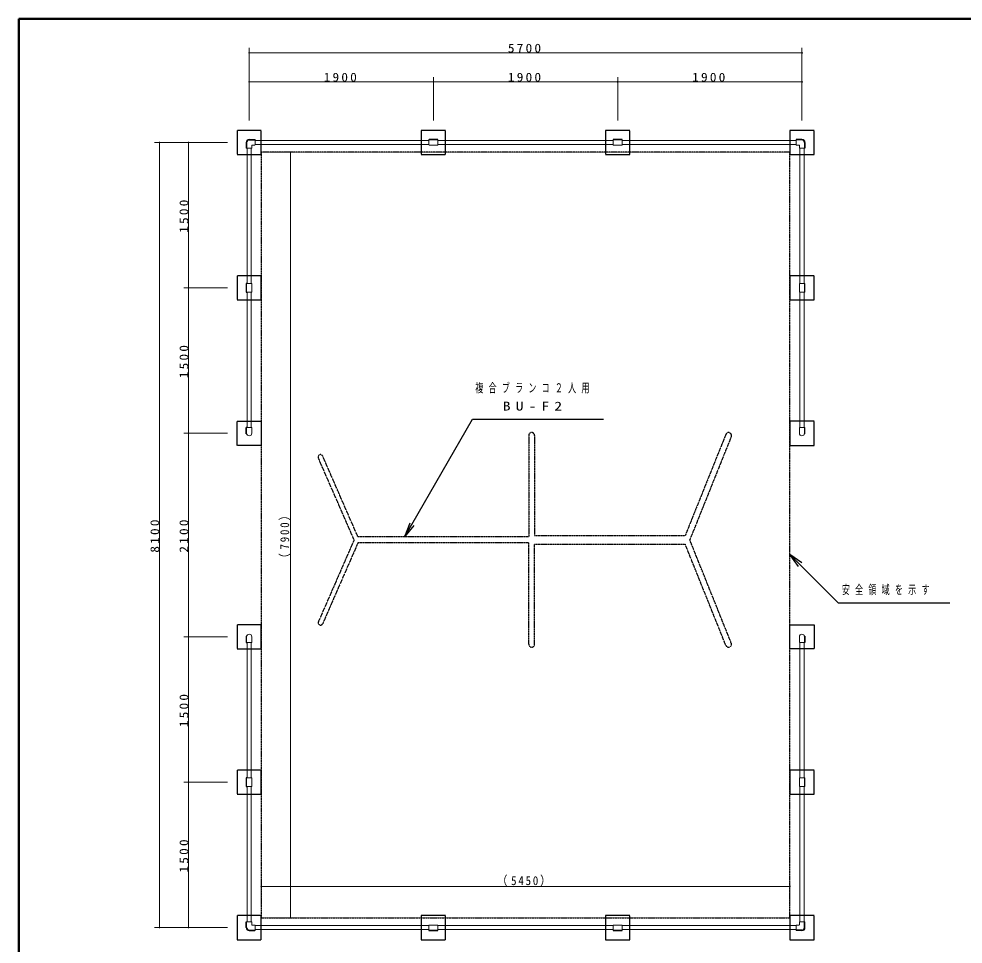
# Model space of a CAD drawing. Units: millimetres at full size. Extents: x -19540 to 0, y -1340 to 13350.
# Drawn here: x -19250 to -9513, y 3804 to 13350 of the extents above; entities that cross this region are included whole.
import ezdxf

# ---------------------------------------------------------------- set-up
doc = ezdxf.new("R2010")
doc.units = ezdxf.units.MM
doc.linetypes.add('USER3', pattern=[8, 3, -1, 1, -1, 1, -1])
doc.linetypes.add('USER4', pattern=[8, 5, -3])
for name, color, linetype, lineweight in [('A3図枠', 7, 'Continuous', 25), ('線', 2, 'Continuous', 25), ('補助', 2, 'Continuous', 13)]:
    doc.layers.add(name, color=color, linetype=linetype, lineweight=lineweight)
doc.styles.add('ＭＳ ゴシック', font='')
doc.styles.get('ＭＳ ゴシック').set_extended_font_data('MS Gothic')

# ---------------------------------------------------------------- blocks, each defined once
blk = doc.blocks.new('dimension_origin')
at = {"color": 0, "linetype": 'Continuous', "lineweight": -2}
blk.add_circle((0, 0), 1.25, dxfattribs=at)

msp = doc.modelspace()

# ---------------------------------------------------------------- linework, layer by layer
at = {"layer": 'A3図枠', "lineweight": 50}
for p, q in [((-19250, 13350), (-19250, 0)), ((0, 13350), (-19250, 13350))]:
    msp.add_line(p, q, dxfattribs=at)
at = {"layer": '線'}
for p, q in [((-16905.5, 12075), (-16905.5, 12017)), ((-16901.5, 12075), (-16901.5, 12015)), ((-16875, 12105.5), (-16817, 12105.5)), ((-16875, 12101.5), (-16815, 12101.5)), ((-14931, 12105.5), (-15019, 12105.5)), ((-13031, 12105.5), (-13119, 12105.5)), ((-11175, 12101.5), (-11235, 12101.5)), ((-11175, 12105.5), (-11233, 12105.5)), ((-11148.5, 12075), (-11148.5, 12015)), ((-11144.5, 12075), (-11144.5, 12017)), ((-16905.5, 10619), (-16905.5, 10531)), ((-11144.5, 10531), (-11144.5, 10619)), ((-16905.5, 9070), (-16905.5, 9133)), ((-16903.5, 9068), (-16900.559, 9068)), ((-11146.5, 9068), (-11149.441, 9068)), ((-11144.5, 9070), (-11144.5, 9133)), ((-16905.5, 6980), (-16905.5, 6917)), ((-16903.5, 6982), (-16900.559, 6982)), ((-11146.5, 6982), (-11149.441, 6982)), ((-11144.5, 6980), (-11144.5, 6917)), ((-16905.5, 5519), (-16905.5, 5431)), ((-11144.5, 5431), (-11144.5, 5519)), ((-16905.5, 3975), (-16905.5, 4033)), ((-16901.5, 3975), (-16901.5, 4035)), ((-11148.5, 3975), (-11148.5, 4035)), ((-11144.5, 3975), (-11144.5, 4033)), ((-16875, 3948.5), (-16815, 3948.5)), ((-16875, 3944.5), (-16817, 3944.5)), ((-15019, 3944.5), (-14931, 3944.5)), ((-13119, 3944.5), (-13031, 3944.5)), ((-11175, 3948.5), (-11235, 3948.5)), ((-11175, 3944.5), (-11233, 3944.5))]:
    msp.add_line(p, q, dxfattribs=at)
at = {"layer": '線', "color": 7, "lineweight": 13}
for p, q in [((-16815, 12103.5), (-16815, 12050.5)), ((-16815, 12096.35), (-15021, 12096.35)), ((-15021, 12103.5), (-15021, 12050.5)), ((-14931, 12101.5), (-15019, 12101.5)), ((-14929, 12103.5), (-14929, 12050.5)), ((-14929, 12096.35), (-13121, 12096.35)), ((-13121, 12103.5), (-13121, 12050.5)), ((-13031, 12101.5), (-13119, 12101.5)), ((-13029, 12103.5), (-13029, 12050.5)), ((-11235, 12096.35), (-13029, 12096.35)), ((-11235, 12103.5), (-11235, 12050.5)), ((-16903.5, 12015), (-16850.5, 12015)), ((-16896.35, 10621), (-16896.35, 12015)), ((-16853.65, 10621), (-16853.65, 12015)), ((-16848.5, 12046.5), (-16848.5, 12017)), ((-16846.5, 12048.5), (-16817, 12048.5)), ((-16815, 12053.65), (-15021, 12053.65)), ((-14931, 12048.5), (-15019, 12048.5)), ((-14929, 12053.65), (-13121, 12053.65)), ((-13031, 12048.5), (-13119, 12048.5)), ((-11235, 12053.65), (-13029, 12053.65)), ((-11203.5, 12048.5), (-11233, 12048.5)), ((-11201.5, 12046.5), (-11201.5, 12017)), ((-11146.5, 12015), (-11199.5, 12015)), ((-11196.35, 10621), (-11196.35, 12015)), ((-11153.65, 10621), (-11153.65, 12015)), ((-16903.5, 10621), (-16850.5, 10621)), ((-16901.5, 10619), (-16901.5, 10531)), ((-16848.5, 10619), (-16848.5, 10531)), ((-11201.5, 10531), (-11201.5, 10619)), ((-11146.5, 10621), (-11199.5, 10621)), ((-11148.5, 10531), (-11148.5, 10619)), ((-16903.5, 10529), (-16850.5, 10529)), ((-16896.35, 9135), (-16896.35, 10529)), ((-16853.65, 9135), (-16853.65, 10529)), ((-11146.5, 10529), (-11199.5, 10529)), ((-11196.35, 9135), (-11196.35, 10529)), ((-11153.65, 9135), (-11153.65, 10529)), ((-16903.5, 9135), (-16850.5, 9135)), ((-16901.5, 9075), (-16901.5, 9135)), ((-16848.5, 9075), (-16848.5, 9133)), ((-11201.5, 9075), (-11201.5, 9133)), ((-11146.5, 9135), (-11199.5, 9135)), ((-11148.5, 9075), (-11148.5, 9135)), ((-16903.5, 6915), (-16850.5, 6915)), ((-16901.5, 6975), (-16901.5, 6915)), ((-16896.35, 6915), (-16896.35, 5521)), ((-16853.65, 6915), (-16853.65, 5521)), ((-16848.5, 6975), (-16848.5, 6917)), ((-11201.5, 6975), (-11201.5, 6917)), ((-11146.5, 6915), (-11199.5, 6915)), ((-11196.35, 6915), (-11196.35, 5521)), ((-11153.65, 6915), (-11153.65, 5521)), ((-11148.5, 6975), (-11148.5, 6915)), ((-16903.5, 5521), (-16850.5, 5521)), ((-16901.5, 5519), (-16901.5, 5431)), ((-16848.5, 5519), (-16848.5, 5431)), ((-11201.5, 5431), (-11201.5, 5519)), ((-11146.5, 5521), (-11199.5, 5521)), ((-11148.5, 5431), (-11148.5, 5519)), ((-16903.5, 5429), (-16850.5, 5429)), ((-16896.35, 5429), (-16896.35, 4035)), ((-16853.65, 5429), (-16853.65, 4035)), ((-11146.5, 5429), (-11199.5, 5429)), ((-11196.35, 5429), (-11196.35, 4035)), ((-11153.65, 5429), (-11153.65, 4035)), ((-16903.5, 4035), (-16850.5, 4035)), ((-16848.5, 4003.5), (-16848.5, 4033)), ((-16846.5, 4001.5), (-16817, 4001.5)), ((-16815, 3946.5), (-16815, 3999.5)), ((-16815, 3996.35), (-15021, 3996.35)), ((-15021, 3946.5), (-15021, 3999.5)), ((-15019, 4001.5), (-14931, 4001.5)), ((-14929, 3946.5), (-14929, 3999.5)), ((-14929, 3996.35), (-13121, 3996.35)), ((-13121, 3946.5), (-13121, 3999.5)), ((-13119, 4001.5), (-13031, 4001.5)), ((-13029, 3946.5), (-13029, 3999.5)), ((-11235, 3996.35), (-13029, 3996.35)), ((-11235, 3946.5), (-11235, 3999.5)), ((-11203.5, 4001.5), (-11233, 4001.5)), ((-11201.5, 4003.5), (-11201.5, 4033)), ((-11146.5, 4035), (-11199.5, 4035)), ((-16815, 3953.65), (-15021, 3953.65)), ((-15019, 3948.5), (-14931, 3948.5)), ((-14929, 3953.65), (-13121, 3953.65)), ((-13119, 3948.5), (-13031, 3948.5)), ((-11235, 3953.65), (-13029, 3953.65))]:
    msp.add_line(p, q, dxfattribs=at)
at = {"layer": '線', "linetype": 'USER3'}
for p, q in [((-11960.137, 9062.933), (-12379.113, 8019.55)), ((-13992.75, 9051.661), (-13992.75, 8005.25)), ((-13932.25, 9051.661), (-13932.25, 8019.55)), ((-11903.995, 9040.388), (-12331.806, 7975)), ((-15793.209, 7975), (-16161.872, 8820.286)), ((-15753.381, 8005.25), (-16117.324, 8839.714)), ((-13992.75, 8005.25), (-15753.381, 8005.25)), ((-13932.25, 8019.55), (-12379.113, 8019.55)), ((-15793.209, 7975), (-16161.872, 7129.714)), ((-15753.381, 7944.75), (-16117.324, 7110.286)), ((-13992.75, 7944.75), (-15753.381, 7944.75)), ((-13992.75, 6898.339), (-13992.75, 7944.75)), ((-13932.25, 6898.339), (-13932.25, 7930.45)), ((-13932.25, 7930.45), (-12379.113, 7930.45)), ((-11960.137, 6887.067), (-12379.113, 7930.45)), ((-11903.995, 6909.612), (-12331.806, 7975))]:
    msp.add_line(p, q, dxfattribs=at)
at = {"layer": '線', "color": 4, "linetype": 'USER4'}
for points in [[(-17000, 11950), (-16750, 11950), (-16750, 12200), (-17000, 12200)], [(-15100, 11950), (-14850, 11950), (-14850, 12200), (-15100, 12200)], [(-13200, 11950), (-12950, 11950), (-12950, 12200), (-13200, 12200)], [(-11300, 11950), (-11050, 11950), (-11050, 12200), (-11300, 12200)], [(-17000, 10450), (-16750, 10450), (-16750, 10700), (-17000, 10700)], [(-11300, 10450), (-11050, 10450), (-11050, 10700), (-11300, 10700)], [(-17000, 9200), (-16750, 9200), (-16750, 8950), (-17000, 8950)], [(-11300, 8950), (-11050, 8950), (-11050, 9200), (-11300, 9200)], [(-17000, 6850), (-16750, 6850), (-16750, 7100), (-17000, 7100)], [(-11300, 7100), (-11050, 7100), (-11050, 6850), (-11300, 6850)], [(-17000, 5350), (-16750, 5350), (-16750, 5600), (-17000, 5600)], [(-11300, 5350), (-11050, 5350), (-11050, 5600), (-11300, 5600)], [(-17000, 3850), (-16750, 3850), (-16750, 4100), (-17000, 4100)], [(-15100, 3850), (-14850, 3850), (-14850, 4100), (-15100, 4100)], [(-13200, 3850), (-12950, 3850), (-12950, 4100), (-13200, 4100)], [(-11300, 3850), (-11050, 3850), (-11050, 4100), (-11300, 4100)]]:
    msp.add_lwpolyline(points, close=True, dxfattribs=at)
at = {"layer": '線', "linetype": 'USER3'}
msp.add_lwpolyline([(-16750, 4075), (-11300, 4075), (-11300, 11975), (-16750, 11975)], close=True, dxfattribs=at)
at = {"layer": '線'}
for centre, radius, start, end in [((-16875, 12075), 30.5, 90, 180), ((-16875, 12075), 26.5, 90, 180), ((-15019, 12103.5), 2, 90, 180), ((-14931, 12103.5), 2, 0, 90), ((-13119, 12103.5), 2, 90, 180), ((-13031, 12103.5), 2, 0, 90), ((-11175, 12075), 30.5, 0, 90), ((-11175, 12075), 26.5, 0, 90), ((-16903.5, 10619), 2, 90, 180), ((-11146.5, 10619), 2, 0, 90), ((-16903.5, 10531), 2, 180, 270), ((-11146.5, 10531), 2, 270, 0), ((-16903.5, 9133), 2, 90, 180), ((-16903.5, 9070), 2, 180, 270), ((-11146.5, 9133), 2, 0, 90), ((-11146.5, 9070), 2, 270, 0), ((-16903.5, 6980), 2, 90, 180), ((-16903.5, 6917), 2, 180, 270), ((-11146.5, 6980), 2, 0, 90), ((-11146.5, 6917), 2, 270, 0), ((-16903.5, 5519), 2, 90, 180), ((-11146.5, 5519), 2, 0, 90), ((-16903.5, 5431), 2, 180, 270), ((-11146.5, 5431), 2, 270, 0), ((-16875, 3975), 30.5, 180, 270), ((-16875, 3975), 26.5, 180, 270), ((-15019, 3946.5), 2, 180, 270), ((-14931, 3946.5), 2, 270, 0), ((-13119, 3946.5), 2, 180, 270), ((-13031, 3946.5), 2, 270, 0), ((-11175, 3975), 30.5, 270, 0), ((-11175, 3975), 26.5, 270, 0)]:
    msp.add_arc(centre, radius, start, end, dxfattribs=at)
at = {"layer": '線', "color": 7, "lineweight": 13}
for centre, radius, start, end in [((-16817, 12103.5), 2, 0, 90), ((-15019, 12099.5), 2, 90, 180), ((-14931, 12099.5), 2, 0, 90), ((-13119, 12099.5), 2, 90, 180), ((-13031, 12099.5), 2, 0, 90), ((-11233, 12103.5), 2, 90, 180), ((-16903.5, 12017), 2, 180, 270), ((-16850.5, 12017), 2, 270, 0), ((-16846.5, 12046.5), 2, 90, 180), ((-16817, 12050.5), 2, 270, 0), ((-15019, 12050.5), 2, 180, 270), ((-14931, 12050.5), 2, 270, 0), ((-13119, 12050.5), 2, 180, 270), ((-13031, 12050.5), 2, 270, 0), ((-11233, 12050.5), 2, 180, 270), ((-11203.5, 12046.5), 2, 0, 90), ((-11199.5, 12017), 2, 180, 270), ((-11146.5, 12017), 2, 270, 0), ((-16899.5, 10619), 2, 90, 180), ((-16850.5, 10619), 2, 0, 90), ((-11199.5, 10619), 2, 90, 180), ((-11150.5, 10619), 2, 0, 90), ((-16899.5, 10531), 2, 180, 270), ((-16850.5, 10531), 2, 270, 0), ((-11199.5, 10531), 2, 180, 270), ((-11150.5, 10531), 2, 270, 0), ((-16875, 9075), 26.5, 180, 0), ((-16850.5, 9133), 2, 0, 90), ((-11199.5, 9133), 2, 90, 180), ((-11175, 9075), 26.5, 180, 0), ((-16875, 6975), 26.5, 0, 180), ((-16850.5, 6917), 2, 270, 0), ((-11175, 6975), 26.5, 0, 180), ((-11199.5, 6917), 2, 180, 270), ((-16899.5, 5519), 2, 90, 180), ((-16850.5, 5519), 2, 0, 90), ((-11199.5, 5519), 2, 90, 180), ((-11150.5, 5519), 2, 0, 90), ((-16899.5, 5431), 2, 180, 270), ((-16850.5, 5431), 2, 270, 0), ((-11199.5, 5431), 2, 180, 270), ((-11150.5, 5431), 2, 270, 0), ((-16903.5, 4033), 2, 90, 180), ((-16850.5, 4033), 2, 0, 90), ((-16846.5, 4003.5), 2, 180, 270), ((-16817, 3999.5), 2, 0, 90), ((-15019, 3999.5), 2, 90, 180), ((-14931, 3999.5), 2, 0, 90), ((-13119, 3999.5), 2, 90, 180), ((-13031, 3999.5), 2, 0, 90), ((-11233, 3999.5), 2, 90, 180), ((-11203.5, 4003.5), 2, 270, 0), ((-11199.5, 4033), 2, 90, 180), ((-11146.5, 4033), 2, 0, 90), ((-16817, 3946.5), 2, 270, 0), ((-15019, 3950.5), 2, 180, 270), ((-14931, 3950.5), 2, 270, 0), ((-13119, 3950.5), 2, 180, 270), ((-13031, 3950.5), 2, 270, 0), ((-11233, 3946.5), 2, 180, 270)]:
    msp.add_arc(centre, radius, start, end, dxfattribs=at)
at = {"layer": '線', "linetype": 'USER3'}
for centre, radius, start, end in [((-13962.5, 9051.661), 30.25, 0, 180), ((-11932.066, 9051.661), 30.25, 338.12183, 158.12183), ((-16139.598, 8830), 24.3, 23.56392, 203.56392), ((-16139.598, 7120), 24.3, 156.43608, 336.43608), ((-13962.5, 6898.339), 30.25, 180, 0), ((-11932.066, 6898.339), 30.25, 201.87817, 21.87817)]:
    msp.add_arc(centre, radius, start, end, dxfattribs=at)
at = {"layer": '補助'}
for p, q in [((-16875, 12300), (-16875, 13050)), ((-11175, 12300), (-11175, 13050)), ((-16875, 13000), (-11175, 13000)), ((-16875, 12300), (-16875, 12750)), ((-16875, 12700), (-14975, 12700)), ((-14975, 12300), (-14975, 12750)), ((-14975, 12300), (-14975, 12750)), ((-14975, 12700), (-13075, 12700)), ((-13075, 12300), (-13075, 12750)), ((-13075, 12300), (-13075, 12750)), ((-13075, 12700), (-11175, 12700)), ((-11175, 12300), (-11175, 12750)), ((-17100, 12075), (-17850, 12075)), ((-17800, 3975), (-17800, 12075)), ((-17100, 12075), (-17550, 12075)), ((-17500, 10575), (-17500, 12075)), ((-16650, 11975), (-16400, 11975)), ((-16450, 11975), (-16450, 4075)), ((-17100, 10575), (-17550, 10575)), ((-17100, 10575), (-17550, 10575)), ((-17500, 9075), (-17500, 10575)), ((-17100, 9075), (-17550, 9075)), ((-17100, 9075), (-17550, 9075)), ((-17500, 6975), (-17500, 9075)), ((-17100, 6975), (-17550, 6975)), ((-17100, 6975), (-17550, 6975)), ((-17500, 5475), (-17500, 6975)), ((-17100, 5475), (-17550, 5475)), ((-17100, 5475), (-17550, 5475)), ((-17500, 3975), (-17500, 5475)), ((-16750, 4200), (-16750, 4450)), ((-16750, 4400), (-11300, 4400)), ((-11300, 4200), (-11300, 4450)), ((-16650, 4075), (-16400, 4075)), ((-17100, 3975), (-17850, 3975)), ((-17100, 3975), (-17550, 3975))]:
    msp.add_line(p, q, dxfattribs=at)
at = {"layer": '補助', "lineweight": 25}
for p, q in [((-15198.066, 8135.154), (-14571.989, 9219.55)), ((-14571.989, 9219.55), (-14521.989, 9219.55)), ((-14521.989, 9219.55), (-13223.139, 9219.55)), ((-15219.716, 8147.654), (-15273.066, 8005.25)), ((-15273.066, 8005.25), (-15198.066, 8135.154)), ((-15176.415, 8122.654), (-15273.066, 8005.25)), ((-11211.612, 7701.256), (-11300, 7825)), ((-11176.256, 7736.612), (-11300, 7825)), ((-11300, 7825), (-11193.934, 7718.934)), ((-11193.934, 7718.934), (-10800, 7325)), ((-10800, 7325), (-10750, 7325)), ((-10750, 7325), (-9651.304, 7325))]:
    msp.add_line(p, q, dxfattribs=at)

# ---------------------------------------------------------------- block references
at = {"layer": '補助', "xscale": 3.33, "yscale": 3.33}
for p in [(-16875, 13000), (-16875, 12700), (-14975, 12700), (-13075, 12700), (-16750, 4400)]:
    msp.add_blockref('dimension_origin', p, dxfattribs=at)
for p, rotation in [((-11175, 13000), 180), ((-14975, 12700), 180), ((-13075, 12700), 180), ((-11175, 12700), 180), ((-17800, 12075), 270), ((-17500, 12075), 270), ((-16450, 11975), 270), ((-17500, 10575), 90), ((-17500, 10575), 270), ((-17500, 9075), 90), ((-17500, 9075), 270), ((-17500, 6975), 90), ((-17500, 6975), 270), ((-17500, 5475), 90), ((-17500, 5475), 270), ((-11300, 4400), 180), ((-16450, 4075), 90), ((-17800, 3975), 90), ((-17500, 3975), 90)]:
    msp.add_blockref('dimension_origin', p, dxfattribs=dict(at, rotation=rotation))

# ---------------------------------------------------------------- texts
at = {"layer": '補助', "char_height": 91.64, "style": 'ＭＳ ゴシック'}
for s, insert, attachment_point in [('\\T1.33;\\W1.1;5700', (-14025, 13001), 8), ('\\T1.33;\\W1.1;1900', (-15925, 12701), 8), ('\\T1.33;\\W1.1;1900', (-14025, 12701), 8), ('\\T1.33;\\W1.1;1900', (-12125, 12701), 8), ('\\T1.64;\\W0.65;複合ブランコ２人用', (-13928.239, 9588.3), 2), ('\\T1.64;\\W1.3;BU-F2', (-13928.239, 9400.8), 2), ('\\T1.64;\\W0.65;安全領域を示す', (-10763.75, 7506.25), 1), ('\\T1.33;\\W0.9;（5450）', (-14025, 4401), 8)]:
    msp.add_mtext(s, dxfattribs=dict(at, insert=insert, attachment_point=attachment_point))
at = {"layer": '補助', "char_height": 91.64, "attachment_point": 8, "rotation": 90, "style": 'ＭＳ ゴシック'}
for s, insert in [('\\T1.33;\\W1.1;1500', (-17501, 11325)), ('\\T1.33;\\W1.1;1500', (-17501, 9825)), ('\\T1.33;\\W0.9;（7900）', (-16451, 8025)), ('\\T1.33;\\W1.1;8100', (-17801, 8025)), ('\\T1.33;\\W1.1;2100', (-17501, 8025)), ('\\T1.33;\\W1.1;1500', (-17501, 6225)), ('\\T1.33;\\W1.1;1500', (-17501, 4725))]:
    msp.add_mtext(s, dxfattribs=dict(at, insert=insert))

doc.saveas('drawing.dxf')
